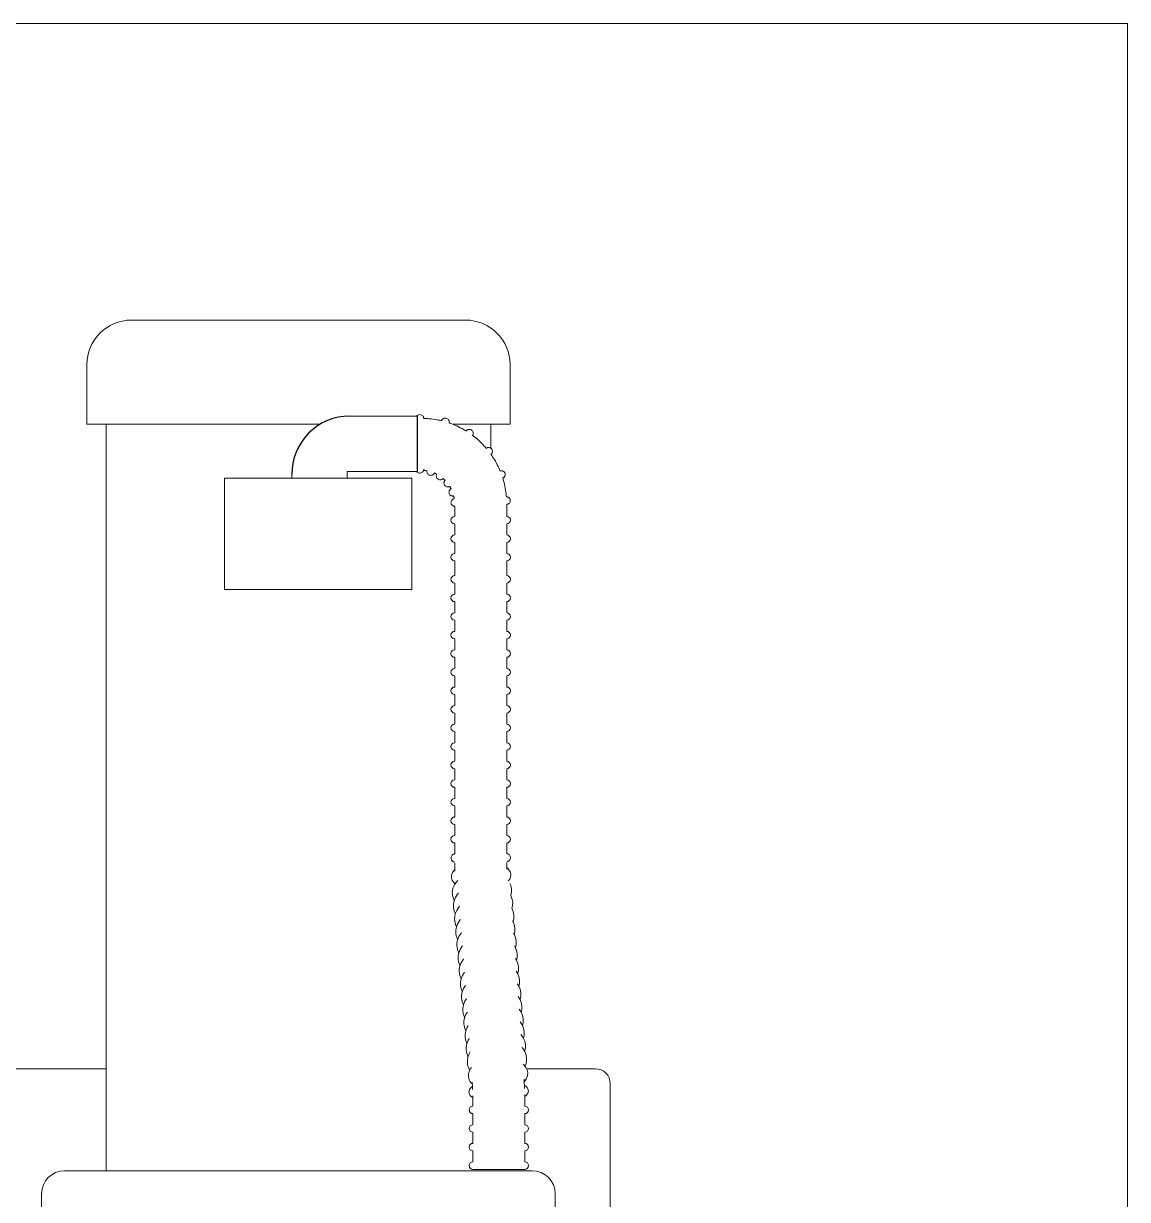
# Model space of a CAD drawing. Header units: inches. Extents: x 1.7 to 27.6, y 4.9 to 18.4.
# Drawn here: x 5.61 to 11.81, y 11.81 to 18.41 of the extents above; entities that cross this region are included whole.
import ezdxf

# ---------------------------------------------------------------- set-up
doc = ezdxf.new("R2010")
doc.units = ezdxf.units.IN
doc.header["$MEASUREMENT"] = 0

msp = doc.modelspace()

# ---------------------------------------------------------------- linework, layer by layer
at = {"color": 7, "linetype": 'Continuous', "lineweight": 15}
for p, q in [((11.808373, 18.408258), (1.975039, 18.408258)), ((11.808373, 7.741591), (11.808373, 18.408258)), ((6.217873, 16.744292), (8.092873, 16.744292)), ((7.278156, 16.160959), (5.967873, 16.160959)), ((8.342873, 16.160959), (8.024008, 16.160959)), ((8.024008, 16.160959), (8.024008, 16.158239)), ((8.235172, 16.160959), (8.235172, 16.056792)), ((6.740709, 15.232625), (6.740709, 15.857625)), ((6.740709, 15.857625), (6.793819, 15.857625)), ((6.793819, 15.857625), (6.794981, 15.857625)), ((6.794981, 15.857625), (7.791176, 15.857625)), ((7.791176, 15.232625), (7.791176, 15.857625)), ((8.032857, 15.601325), (8.032302, 15.601325)), ((8.032857, 15.497159), (8.032302, 15.497159)), ((8.032857, 15.392992), (8.032302, 15.392992)), ((8.032857, 15.268935), (8.032302, 15.268935)), ((6.740709, 15.232625), (6.793819, 15.232625)), ((6.793819, 15.232625), (6.794981, 15.232625)), ((6.794981, 15.232625), (7.791176, 15.232625)), ((8.032857, 15.164769), (8.032302, 15.164769)), ((8.032857, 15.060602), (8.032302, 15.060602)), ((8.032857, 14.956435), (8.032302, 14.956435)), ((8.032857, 14.852269), (8.032302, 14.852269)), ((8.032857, 14.748102), (8.032302, 14.748102)), ((8.032857, 14.643935), (8.032302, 14.643935)), ((8.032857, 14.539769), (8.032302, 14.539769)), ((8.032857, 14.435602), (8.032302, 14.435602)), ((8.032857, 14.331435), (8.032302, 14.331435)), ((8.032857, 14.227269), (8.032302, 14.227269)), ((8.032857, 14.123102), (8.032302, 14.123102)), ((8.032857, 14.018935), (8.032302, 14.018935)), ((8.032857, 13.914769), (8.032302, 13.914769)), ((8.032857, 13.810602), (8.032302, 13.810602)), ((5.968539, 12.544125), (5.488539, 12.544125)), ((5.988539, 12.544125), (5.968539, 12.544125)), ((5.988539, 12.544125), (6.048539, 12.544125)), ((6.075373, 12.544125), (6.048539, 12.544125)), ((8.821873, 12.544125), (8.435439, 12.544125)), ((8.905206, 10.824959), (8.905206, 12.460792)), ((8.46732, 11.971695), (5.84232, 11.971695)), ((8.133984, 11.979659), (8.42565, 11.979659)), ((5.713684, 11.843059), (5.713684, 11.17515)), ((8.595956, 9.802016), (8.595956, 11.843059))]:
    msp.add_line(p, q, dxfattribs=at)
msp.add_line((7.82139, 16.205959), (7.82139, 15.894035))
at = {"color": 7, "linetype": 'Continuous', "lineweight": 15, "flags": 128}
for points in [[(8.049202, 13.600318), (8.042348, 13.593372), (8.0303, 13.575716), (8.022449, 13.556991), (8.019247, 13.540829), (8.019247, 13.540829)], [(8.054345, 13.529974), (8.048713, 13.523827), (8.036804, 13.505112), (8.029004, 13.485323), (8.025639, 13.466905), (8.025639, 13.466905)], [(8.346636, 13.516559), (8.350981, 13.534223), (8.351292, 13.553111), (8.347443, 13.571311), (8.34213, 13.583068)], [(8.353465, 13.442899), (8.35737, 13.460036), (8.357666, 13.480126), (8.353807, 13.499609), (8.347068, 13.515538)], [(8.059759, 13.455946), (8.055202, 13.450972), (8.043293, 13.432257), (8.035493, 13.412468), (8.032128, 13.39405), (8.032128, 13.39405)], [(8.359954, 13.370044), (8.363858, 13.387181), (8.364155, 13.407271), (8.360296, 13.426754), (8.352496, 13.445189), (8.352177, 13.445661)], [(8.065172, 13.381917), (8.061691, 13.378117), (8.049782, 13.359402), (8.041982, 13.339613), (8.038616, 13.321195), (8.038616, 13.321195)], [(8.366442, 13.297189), (8.370347, 13.314326), (8.370644, 13.334416), (8.366784, 13.353899), (8.358985, 13.372333), (8.357364, 13.374732)], [(8.070585, 13.307888), (8.068179, 13.305262), (8.056271, 13.286547), (8.048471, 13.266758), (8.045105, 13.24834), (8.045105, 13.24834)], [(8.372931, 13.224334), (8.376836, 13.241471), (8.377132, 13.261562), (8.373273, 13.281044), (8.365474, 13.299479), (8.36255, 13.303805)], [(8.075998, 13.233859), (8.074668, 13.232407), (8.062759, 13.213692), (8.05496, 13.193903), (8.051594, 13.175485), (8.051594, 13.175485)], [(8.37942, 13.151479), (8.383325, 13.168616), (8.383621, 13.188706), (8.379762, 13.20819), (8.371963, 13.226624), (8.367737, 13.232877)], [(8.081411, 13.15983), (8.081157, 13.159552), (8.069248, 13.140837), (8.061448, 13.121048), (8.058083, 13.10263), (8.058083, 13.10263)], [(8.385909, 13.078625), (8.389813, 13.095761), (8.39011, 13.115851), (8.386251, 13.135335), (8.378452, 13.153769), (8.372923, 13.161949)], [(8.086851, 13.085447), (8.075737, 13.067982), (8.067937, 13.048193), (8.064571, 13.029775), (8.064571, 13.029775)], [(8.392398, 13.00577), (8.396302, 13.022906), (8.396599, 13.042996), (8.39274, 13.06248), (8.38494, 13.080914), (8.37811, 13.09102)], [(8.092298, 13.010955), (8.082226, 12.995127), (8.074426, 12.975338), (8.07106, 12.95692), (8.07106, 12.95692)], [(8.398886, 12.932915), (8.402791, 12.950051), (8.403088, 12.970141), (8.399228, 12.989625), (8.391429, 13.008059), (8.383296, 13.020093)], [(8.097745, 12.936463), (8.088714, 12.922272), (8.080915, 12.902483), (8.077549, 12.884065), (8.077549, 12.884065)], [(8.405375, 12.86006), (8.40928, 12.877196), (8.409576, 12.897286), (8.405717, 12.91677), (8.397918, 12.935204), (8.388483, 12.949165)], [(8.411864, 12.787205), (8.415768, 12.804341), (8.416065, 12.824431), (8.412206, 12.843915), (8.404407, 12.862349), (8.393669, 12.878237)], [(8.103192, 12.861971), (8.095203, 12.849417), (8.087404, 12.829628), (8.084038, 12.81121), (8.084038, 12.81121)], [(8.418353, 12.71435), (8.422257, 12.731486), (8.422554, 12.751577), (8.418695, 12.77106), (8.410896, 12.789494), (8.399381, 12.80653), (8.398875, 12.807048)], [(8.108639, 12.787479), (8.101692, 12.776562), (8.093892, 12.756774), (8.090526, 12.738355), (8.090526, 12.738355)], [(8.424842, 12.641495), (8.428746, 12.658631), (8.429043, 12.678722), (8.425183, 12.698205), (8.417384, 12.716639), (8.40587, 12.733675), (8.404108, 12.735474)], [(8.114086, 12.712987), (8.108181, 12.703707), (8.100381, 12.683919), (8.097015, 12.6655), (8.097015, 12.6655)], [(8.119533, 12.638495), (8.11467, 12.630852), (8.10687, 12.611064), (8.103504, 12.592645), (8.103504, 12.592645)], [(8.427105, 12.557808), (8.430642, 12.565618), (8.435235, 12.585776), (8.435531, 12.605867), (8.431672, 12.62535), (8.423873, 12.643784), (8.412359, 12.66082), (8.409342, 12.663901)], [(8.12598, 12.550324), (8.123325, 12.547401), (8.114817, 12.532922), (8.110052, 12.518027), (8.109498, 12.514699), (8.109498, 12.514699)], [(8.423174, 12.471353), (8.426386, 12.474761), (8.435286, 12.489174), (8.440447, 12.50407), (8.441841, 12.520656), (8.438962, 12.536419), (8.432288, 12.551017), (8.422059, 12.56442), (8.416241, 12.569555)]]:
    msp.add_lwpolyline(points, dxfattribs=at)
at = {"color": 7, "linetype": 'Continuous', "lineweight": 15}
for centre, radius, start, end in [((6.217873, 16.494292), 0.25, 90, 180), ((8.092873, 16.494292), 0.25, 0, 90), ((8.032302, 15.622159), 0.020833, 90, 270), ((8.323968, 15.622159), 0.020833, 270, 90), ((8.032302, 15.517992), 0.020833, 90, 270), ((8.323968, 15.517992), 0.020833, 270, 90), ((8.032302, 15.413825), 0.020833, 90, 270), ((8.323968, 15.413825), 0.020833, 270, 90), ((8.032302, 15.289769), 0.020833, 90, 270), ((8.323968, 15.289769), 0.020833, 270, 90), ((8.032302, 15.185602), 0.020833, 90, 270), ((8.323968, 15.185602), 0.020833, 270, 90), ((8.032302, 15.081435), 0.020833, 90, 270), ((8.323968, 15.081435), 0.020833, 270, 90), ((8.032302, 14.977269), 0.020833, 90, 270), ((8.323968, 14.977269), 0.020833, 270, 90), ((8.032302, 14.873102), 0.020833, 90, 270), ((8.323968, 14.873102), 0.020833, 270, 90), ((8.032302, 14.768935), 0.020833, 90, 270), ((8.323968, 14.768935), 0.020833, 270, 90), ((8.032302, 14.664769), 0.020833, 90, 270), ((8.323968, 14.664769), 0.020833, 270, 90), ((8.032302, 14.560602), 0.020833, 90, 270), ((8.323968, 14.560602), 0.020833, 270, 90), ((8.032302, 14.456435), 0.020833, 90, 270), ((8.323968, 14.456435), 0.020833, 270, 90), ((8.032302, 14.352269), 0.020833, 90, 270), ((8.323968, 14.352269), 0.020833, 270, 90), ((8.032302, 14.248102), 0.020833, 90, 270), ((8.323968, 14.248102), 0.020833, 270, 90), ((8.032302, 14.143935), 0.020833, 90, 270), ((8.323968, 14.143935), 0.020833, 270, 90), ((8.032302, 14.039769), 0.020833, 90, 270), ((8.323968, 14.039769), 0.020833, 270, 90), ((8.032302, 13.935602), 0.020833, 90, 270), ((8.323968, 13.935602), 0.020833, 270, 90), ((8.032302, 13.831435), 0.020833, 90, 270), ((8.323968, 13.831435), 0.020833, 270, 90), ((8.821873, 12.460792), 0.083333, 0, 90), ((8.133983, 12.312992), 0.020833, 90, 270), ((8.42565, 12.312992), 0.020833, 270, 90), ((8.133983, 12.208825), 0.020833, 90, 270), ((8.42565, 12.208825), 0.020833, 270, 90), ((8.133983, 12.104659), 0.020833, 90, 270), ((8.42565, 12.104659), 0.020833, 270, 90), ((8.133983, 12.000492), 0.020833, 90, 270), ((8.42565, 12.000492), 0.020833, 270, 90), ((5.84232, 11.843059), 0.128636, 90, 180), ((8.46732, 11.843059), 0.128636, 360, 90)]:
    msp.add_arc(centre, radius, start, end, dxfattribs=at)
msp.add_arc((7.443175, 15.880889), 0.325069, 90, 180.5753194)
for points in [[(5.967873, 16.494292), (5.967873, 16.160959)], [(8.342873, 16.160959), (8.342873, 16.494292)], [(7.82139, 16.205959), (7.443175, 16.205959)], [(6.075373, 16.160959), (6.075373, 13.009292)], [(8.235373, 16.024685), (8.235373, 16.056792)], [(7.118122, 15.857625), (7.118122, 15.878215)], [(7.428106, 15.857625), (7.428106, 15.894035)], [(7.428106, 15.894035), (7.82139, 15.894035)], [(7.917251, 15.886961), (7.932693, 15.879386)], [(7.966648, 15.856559), (7.979006, 15.844606)], [(8.004318, 15.81247), (8.012559, 15.79702)], [(8.021533, 15.757285), (8.024905, 15.757583)], [(8.0268, 15.758611), (8.029929, 15.741274)], [(8.323969, 15.642992), (8.323969, 15.710866)], [(8.032302, 15.700061), (8.032302, 15.642992)], [(8.032302, 15.601325), (8.032302, 15.538825)], [(8.323969, 15.538825), (8.323969, 15.601325)], [(8.032302, 15.497159), (8.032302, 15.434659)], [(8.323969, 15.434659), (8.323969, 15.497159)], [(8.032302, 15.392992), (8.032302, 15.310602)], [(8.323969, 15.310602), (8.323969, 15.392992)], [(8.032302, 15.268935), (8.032302, 15.206435)], [(8.323969, 15.206435), (8.323969, 15.268935)], [(8.032302, 15.164769), (8.032302, 15.102269)], [(8.323969, 15.102269), (8.323969, 15.164769)], [(8.032302, 15.060602), (8.032302, 14.998102)], [(8.323969, 14.998102), (8.323969, 15.060602)], [(8.032302, 14.956435), (8.032302, 14.893935)], [(8.323969, 14.893935), (8.323969, 14.956435)], [(8.032302, 14.852269), (8.032302, 14.789769)], [(8.323969, 14.789769), (8.323969, 14.852269)], [(8.032302, 14.748102), (8.032302, 14.685602)], [(8.323969, 14.685602), (8.323969, 14.748102)], [(8.032302, 14.643935), (8.032302, 14.581435)], [(8.323969, 14.581435), (8.323969, 14.643935)], [(8.032302, 14.539769), (8.032302, 14.477269)], [(8.323969, 14.477269), (8.323969, 14.539769)], [(8.032302, 14.435602), (8.032302, 14.373102)], [(8.323969, 14.373102), (8.323969, 14.435602)], [(8.032302, 14.331435), (8.032302, 14.268935)], [(8.323969, 14.268935), (8.323969, 14.331435)], [(8.032302, 14.227269), (8.032302, 14.164769)], [(8.323969, 14.164769), (8.323969, 14.227269)], [(8.032302, 14.123102), (8.032302, 14.060602)], [(8.323969, 14.060602), (8.323969, 14.123102)], [(8.032302, 14.018935), (8.032302, 13.956435)], [(8.323969, 13.956435), (8.323969, 14.018935)], [(8.032302, 13.914769), (8.032302, 13.852269)], [(8.323969, 13.852269), (8.323969, 13.914769)], [(8.032302, 13.810602), (8.032302, 13.757349)], [(8.323969, 13.757349), (8.323969, 13.810602)], [(8.032302, 13.757349), (8.032323, 13.746993)], [(8.32398, 13.751977), (8.323969, 13.757349)], [(6.075373, 13.009292), (6.075373, 11.971695)], [(8.133984, 12.335301), (8.133984, 12.333825)], [(8.133984, 12.292159), (8.133984, 12.229659)], [(8.42565, 12.333825), (8.42565, 12.335301)], [(8.42565, 12.229659), (8.42565, 12.292159)], [(8.133984, 12.187992), (8.133984, 12.125492)], [(8.42565, 12.125492), (8.42565, 12.187992)], [(8.133984, 12.083825), (8.133984, 12.021325)], [(8.42565, 12.021325), (8.42565, 12.083825)]]:
    msp.add_open_spline(points, degree=1, dxfattribs=at)
for points, knots in [([(7.860018, 16.192728), (7.859487, 16.194629), (7.858258, 16.198094), (7.855595, 16.203515), (7.850476, 16.209294), (7.842935, 16.213477), (7.833597, 16.21431), (7.825482, 16.211435), (7.820959, 16.207926), (7.819719, 16.206224), (7.819526, 16.205959)], [0.190073693, 0.190073693, 0.190073693, 0.190073693, 0.332445814, 0.471490387, 0.572595555, 0.677000878, 0.784744587, 0.890653925, 0.982980747, 1, 1, 1, 1]), ([(7.960321, 16.179097), (7.95121, 16.181172), (7.927651, 16.186535), (7.89292, 16.191324), (7.867312, 16.192417), (7.856509, 16.192878)], [0, 0, 0, 0, 0.26717284, 0.6908397, 1, 1, 1, 1]), ([(8.002387, 16.166559), (8.002419, 16.168761), (8.002161, 16.172357), (8.001124, 16.178466), (7.99817, 16.185095), (7.992335, 16.19132), (7.983781, 16.194977), (7.974982, 16.194757), (7.968093, 16.19192), (7.963399, 16.188274), (7.959871, 16.184324), (7.958026, 16.181458), (7.956972, 16.179821)], [0.107713736, 0.107713736, 0.107713736, 0.107713736, 0.2371281, 0.333454482, 0.411091095, 0.49115054, 0.57410973, 0.656429505, 0.727256086, 0.799755678, 0.885617073, 1, 1, 1, 1]), ([(8.097581, 16.121265), (8.089552, 16.126047), (8.068784, 16.138417), (8.035925, 16.154328), (8.010489, 16.163605), (7.998982, 16.167802)], [0, 0, 0, 0, 0.256582, 0.66369788, 1, 1, 1, 1]), ([(8.133205, 16.096786), (8.133413, 16.097325), (8.134375, 16.099922), (8.135462, 16.103789), (8.136065, 16.110809), (8.134208, 16.118717), (8.129232, 16.125851), (8.121752, 16.130416), (8.113947, 16.131641), (8.107457, 16.130552), (8.102533, 16.128409), (8.09859, 16.125858), (8.096302, 16.123861), (8.095027, 16.122748)], [0.144945891, 0.144945891, 0.144945891, 0.144945891, 0.17810475, 0.305614161, 0.394208377, 0.466845212, 0.542513624, 0.618824674, 0.688193928, 0.750513442, 0.816318779, 0.897629974, 1, 1, 1, 1]), ([(8.21036, 16.023968), (8.204191, 16.030989), (8.188227, 16.04916), (8.161854, 16.074421), (8.140506, 16.091086), (8.130856, 16.09862)], [0, 0, 0, 0, 0.25652899, 0.66391066, 1, 1, 1, 1]), ([(8.236351, 15.990278), (8.237227, 15.991295), (8.23865, 15.993159), (8.240939, 15.996488), (8.243192, 16.001269), (8.244377, 16.008144), (8.243051, 16.01584), (8.238686, 16.022904), (8.232356, 16.027489), (8.225913, 16.029377), (8.220539, 16.029465), (8.216131, 16.028635), (8.212427, 16.02737), (8.210141, 16.026265), (8.208855, 16.025643)], [0.084004579, 0.084004579, 0.084004579, 0.084004579, 0.180949884, 0.267345178, 0.343876682, 0.411431711, 0.484530834, 0.560449171, 0.635071016, 0.696658493, 0.75377124, 0.81350216, 0.895115728, 1, 1, 1, 1]), ([(8.287783, 15.896728), (8.284067, 15.905305), (8.274446, 15.927511), (8.257104, 15.959652), (8.24191, 15.982075), (8.235048, 15.992201)], [0, 0, 0, 0, 0.2565401, 0.66423607, 1, 1, 1, 1]), ([(7.860018, 15.907267), (7.859487, 15.905365), (7.858258, 15.901901), (7.855595, 15.896479), (7.850476, 15.8907), (7.842935, 15.886517), (7.833597, 15.885685), (7.825482, 15.888559), (7.820959, 15.892068), (7.819719, 15.89377), (7.819526, 15.894035)], [0.190073693, 0.190073693, 0.190073693, 0.190073693, 0.332445814, 0.471490387, 0.572595555, 0.677000878, 0.784744587, 0.890653925, 0.982980747, 1, 1, 1, 1]), ([(7.857041, 15.900926), (7.858357, 15.90087), (7.865414, 15.900574), (7.872367, 15.89922), (7.878023, 15.898119)], [0, 0, 0, 0, 0.18644473, 1, 1, 1, 1]), ([(7.875585, 15.898492), (7.875674, 15.896495), (7.875834, 15.892905), (7.877662, 15.886282), (7.882112, 15.8794), (7.889423, 15.87405), (7.89535, 15.87336), (7.898281, 15.873018)], [0, 0, 0, 0, 0.25976711, 0.4669287, 0.64104095, 0.82248272, 1, 1, 1, 1]), ([(7.898281, 15.873018), (7.901296, 15.873408), (7.906782, 15.874116), (7.912539, 15.87788), (7.916466, 15.881669), (7.918417, 15.884213), (7.919447, 15.885787), (7.919495, 15.885861)], [0, 0, 0, 0, 0.192751859, 0.350739028, 0.528219848, 0.759855933, 0.771247425, 0.771247425, 0.771247425, 0.771247425]), ([(7.930812, 15.8801), (7.930344, 15.87862), (7.929395, 15.875615), (7.928713, 15.86956), (7.9303, 15.861529), (7.934909, 15.854305), (7.942477, 15.849085), (7.948084, 15.848486), (7.950889, 15.848186)], [0, 0, 0, 0, 0.19135753, 0.38847925, 0.53518411, 0.68879047, 0.8443193, 1, 1, 1, 1]), ([(7.950889, 15.848186), (7.953598, 15.848513), (7.958561, 15.849113), (7.963446, 15.851772), (7.966138, 15.853595), (7.967693, 15.854866), (7.968069, 15.855185)], [0, 0, 0, 0, 0.234239912, 0.429162925, 0.684922323, 0.768637409, 0.768637409, 0.768637409, 0.768637409]), ([(7.978155, 15.845658), (7.977674, 15.845105), (7.976418, 15.84366), (7.974612, 15.840796), (7.972403, 15.835852), (7.971403, 15.828925), (7.972983, 15.821215), (7.97757, 15.814323), (7.983935, 15.809998), (7.989562, 15.808459), (7.992356, 15.808357), (7.993344, 15.808322)], [0, 0, 0, 0, 0.08879463, 0.23204755, 0.35421807, 0.46816508, 0.59146373, 0.71892104, 0.84170963, 0.94405394, 1, 1, 1, 1]), ([(8.300543, 15.856876), (8.301332, 15.857254), (8.303518, 15.858299), (8.305658, 15.859564), (8.309263, 15.86235), (8.312638, 15.866233), (8.3154, 15.87186), (8.316325, 15.879105), (8.31452, 15.886662), (8.310335, 15.892698), (8.305214, 15.896477), (8.300428, 15.898333), (8.296466, 15.89896), (8.293353, 15.898989), (8.290426, 15.898684), (8.288734, 15.898423), (8.287368, 15.89808), (8.287198, 15.898038)], [0, 0, 0, 0, 0.07392635, 0.20476307, 0.26974245, 0.32308613, 0.38757119, 0.45982148, 0.53590446, 0.61120042, 0.67165897, 0.72410373, 0.77075364, 0.81629923, 0.8778636, 0.98481774, 1, 1, 1, 1]), ([(8.322459, 15.751877), (8.32155, 15.761179), (8.319196, 15.785272), (8.312541, 15.82118), (8.304957, 15.84718), (8.301534, 15.858913)], [0, 0, 0, 0, 0.25658808, 0.66451232, 1, 1, 1, 1]), ([(7.993344, 15.808322), (7.995689, 15.808567), (8.000004, 15.809017), (8.00299, 15.81028), (8.004499, 15.8109), (8.005033, 15.811129)], [0, 0, 0, 0, 0.299908601, 0.551765843, 0.691273875, 0.691273875, 0.691273875, 0.691273875]), ([(8.011239, 15.79712), (8.01044, 15.796623), (8.009032, 15.795749), (8.005831, 15.793021), (8.002471, 15.788607), (8.0001, 15.782446), (7.999902, 15.774952), (8.002466, 15.767726), (8.007008, 15.762333), (8.012095, 15.759133), (8.016699, 15.757666), (8.019769, 15.757311), (8.021102, 15.757292), (8.021533, 15.757285)], [0, 0, 0, 0, 0.122166528, 0.215054574, 0.299307469, 0.400807146, 0.512451271, 0.627576649, 0.734035584, 0.821553806, 0.898338715, 0.967130492, 1, 1, 1, 1]), ([(8.027768, 15.741234), (8.027639, 15.741209), (8.02674, 15.741032), (8.024112, 15.740209), (8.019921, 15.738039), (8.015305, 15.733797), (8.011901, 15.727307), (8.010888, 15.719764), (8.01259, 15.712685), (8.01603, 15.707308), (8.019884, 15.703832), (8.023635, 15.701738), (8.026843, 15.70066), (8.029166, 15.700235), (8.030446, 15.700102), (8.03125, 15.70005), (8.032086, 15.700022), (8.03246, 15.700022), (8.032725, 15.700022)], [0, 0, 0, 0, 0.00768366, 0.05342487, 0.11421032, 0.21530245, 0.31731618, 0.42538354, 0.53692739, 0.62440831, 0.6974601, 0.75907644, 0.80915079, 0.84461703, 0.86638102, 0.88758866, 0.92034946, 1, 1, 1, 1]), ([(8.326786, 15.711171), (8.327089, 15.71122), (8.327823, 15.711339), (8.330514, 15.71199), (8.334825, 15.71386), (8.339855, 15.718047), (8.343621, 15.724426), (8.344953, 15.732132), (8.343467, 15.73938), (8.340093, 15.744961), (8.336251, 15.748576), (8.332473, 15.750772), (8.329204, 15.751924), (8.326791, 15.75239), (8.325439, 15.752536), (8.324618, 15.752592), (8.323832, 15.75262), (8.323207, 15.752626), (8.32267, 15.752619), (8.322379, 15.752614)], [0, 0, 0, 0, 0.02048555, 0.049653768, 0.116825844, 0.205629971, 0.30501823, 0.404025282, 0.509141383, 0.590915426, 0.658888843, 0.716306238, 0.763209475, 0.797080893, 0.817640921, 0.836726576, 0.865285463, 0.926801671, 1, 1, 1, 1]), ([(8.01797, 13.741762), (8.016406, 13.739851), (8.013182, 13.735913), (8.010884, 13.726684), (8.012701, 13.717593), (8.017225, 13.7109), (8.022153, 13.706887), (8.026713, 13.70447), (8.029632, 13.703512), (8.031141, 13.703017)], [0, 0, 0, 0, 0.13681488, 0.2819485, 0.43846507, 0.56788324, 0.69573646, 0.84261122, 1, 1, 1, 1]), ([(8.032317, 13.749835), (8.030763, 13.749347), (8.027567, 13.748211), (8.022953, 13.746149), (8.019444, 13.74306), (8.01797, 13.741762)], [0.710623293, 0.710623293, 0.710623293, 0.710623293, 0.811291413, 0.920702561, 1, 1, 1, 1]), ([(8.324358, 13.704858), (8.326187, 13.705469), (8.329968, 13.706731), (8.33569, 13.709828), (8.341624, 13.715937), (8.34514, 13.724107), (8.344991, 13.733383), (8.341451, 13.741101), (8.336576, 13.746171), (8.331657, 13.749272), (8.327664, 13.750937), (8.325003, 13.751799), (8.323979, 13.752102)], [0, 0, 0, 0, 0.084369927, 0.174376334, 0.234886083, 0.297688814, 0.362016681, 0.422630231, 0.477763696, 0.537108694, 0.611619533, 0.657425471, 0.657425471, 0.657425471, 0.657425471]), ([(8.033334, 13.66113), (8.030016, 13.658109), (8.023836, 13.651455), (8.017551, 13.641205), (8.015562, 13.633817), (8.014771, 13.630877)], [0.896133794, 0.896133794, 0.896133794, 0.896133794, 0.933516382, 0.973547428, 1, 1, 1, 1]), ([(8.032654, 13.69787), (8.032714, 13.693255), (8.03291, 13.678235), (8.033272, 13.663577), (8.033523, 13.653423)], [0, 0, 0, 0, 0.30725788, 1, 1, 1, 1]), ([(8.325032, 13.663584), (8.324825, 13.671965), (8.324527, 13.684026), (8.324365, 13.696438), (8.324316, 13.700225)], [0, 0, 0, 0, 0.69494791, 1, 1, 1, 1]), ([(8.332758, 13.598046), (8.334752, 13.600186), (8.339889, 13.605699), (8.344945, 13.616225), (8.34771, 13.629371), (8.346202, 13.642743), (8.340753, 13.655124), (8.333246, 13.664574), (8.327389, 13.669781), (8.324832, 13.671791)], [0, 0, 0, 0, 0.024885901, 0.064094457, 0.101103754, 0.140513681, 0.178686608, 0.218007465, 0.245108523, 0.245108523, 0.245108523, 0.245108523]), ([(8.014771, 13.630877), (8.014327, 13.627666), (8.013271, 13.620022), (8.015593, 13.607874), (8.021808, 13.595963), (8.028463, 13.587675), (8.033758, 13.583809), (8.035136, 13.582803)], [0, 0, 0, 0, 0.176588165, 0.420255626, 0.66032009, 0.911607725, 1, 1, 1, 1]), ([(8.019247, 13.540829), (8.019014, 13.537079), (8.018397, 13.527124), (8.021122, 13.511168), (8.025493, 13.497739), (8.029909, 13.49112), (8.030777, 13.48982)], [0, 0, 0, 0, 0.21253641, 0.56414497, 0.91435682, 1, 1, 1, 1]), ([(8.025639, 13.466905), (8.02544, 13.462976), (8.024907, 13.452417), (8.027774, 13.435475), (8.031854, 13.421798), (8.035884, 13.415315), (8.036332, 13.414595)], [0, 0, 0, 0, 0.21831207, 0.5867396, 0.95410585, 1, 1, 1, 1]), ([(8.032128, 13.39405), (8.031929, 13.390121), (8.031395, 13.379562), (8.034263, 13.362619), (8.038343, 13.348944), (8.042373, 13.34246), (8.04282, 13.34174)], [0, 0, 0, 0, 0.2183125, 0.58674475, 0.95411156, 1, 1, 1, 1]), ([(8.038616, 13.321195), (8.038418, 13.317266), (8.037884, 13.306707), (8.040752, 13.289765), (8.044832, 13.276088), (8.048862, 13.269605), (8.049309, 13.268885)], [0, 0, 0, 0, 0.21831519, 0.58674274, 0.95410836, 1, 1, 1, 1]), ([(8.045105, 13.24834), (8.044906, 13.244411), (8.044373, 13.233852), (8.04724, 13.21691), (8.051321, 13.203233), (8.05535, 13.19675), (8.055798, 13.19603)], [0, 0, 0, 0, 0.21831246, 0.5867413, 0.9541082, 1, 1, 1, 1]), ([(8.051594, 13.175485), (8.051395, 13.171556), (8.050862, 13.160997), (8.053729, 13.144055), (8.05781, 13.130378), (8.061839, 13.123895), (8.062287, 13.123175)], [0, 0, 0, 0, 0.21831225, 0.5867401, 0.95410825, 1, 1, 1, 1]), ([(8.058083, 13.10263), (8.057884, 13.098701), (8.05735, 13.088142), (8.060218, 13.0712), (8.064297, 13.057523), (8.068328, 13.05104), (8.068775, 13.05032)], [0, 0, 0, 0, 0.21831203, 0.58674301, 0.9541092, 1, 1, 1, 1]), ([(8.064571, 13.029775), (8.064373, 13.025846), (8.063839, 13.015287), (8.066707, 12.998345), (8.070787, 12.984668), (8.074817, 12.978185), (8.075264, 12.977465)], [0, 0, 0, 0, 0.21831528, 0.58674279, 0.95410837, 1, 1, 1, 1]), ([(8.07106, 12.95692), (8.070861, 12.952991), (8.070328, 12.942432), (8.073195, 12.92549), (8.077276, 12.911813), (8.081305, 12.90533), (8.081753, 12.90461)], [0, 0, 0, 0, 0.21831246, 0.5867413, 0.9541082, 1, 1, 1, 1]), ([(8.077549, 12.884065), (8.07735, 12.880136), (8.076817, 12.869577), (8.079684, 12.852635), (8.083765, 12.838959), (8.087794, 12.832475), (8.088242, 12.831755)], [0, 0, 0, 0, 0.21831246, 0.5867413, 0.9541082, 1, 1, 1, 1]), ([(8.084038, 12.81121), (8.083839, 12.807281), (8.083305, 12.796722), (8.086173, 12.77978), (8.090254, 12.766104), (8.094283, 12.75962), (8.09473, 12.7589)], [0, 0, 0, 0, 0.21831222, 0.58674352, 0.95411159, 1, 1, 1, 1]), ([(8.090526, 12.738355), (8.090328, 12.734426), (8.089794, 12.723868), (8.092662, 12.706925), (8.096741, 12.693248), (8.100772, 12.686765), (8.101219, 12.686045)], [0, 0, 0, 0, 0.21831473, 0.58674086, 0.95411003, 1, 1, 1, 1]), ([(8.097015, 12.6655), (8.096817, 12.661571), (8.096283, 12.651012), (8.09915, 12.63407), (8.103231, 12.620393), (8.10726, 12.61391), (8.107708, 12.61319)], [0, 0, 0, 0, 0.21831253, 0.58674084, 0.9541122, 1, 1, 1, 1]), ([(8.103504, 12.592645), (8.103308, 12.588718), (8.102782, 12.578162), (8.105561, 12.561184), (8.11039, 12.546082), (8.115392, 12.538263), (8.116728, 12.536174)], [0, 0, 0, 0, 0.20064465, 0.53925691, 0.87689716, 1, 1, 1, 1]), ([(8.109498, 12.514699), (8.10919, 12.511279), (8.108405, 12.50254), (8.110755, 12.488499), (8.11735, 12.473674), (8.124571, 12.462976), (8.130421, 12.457841), (8.131861, 12.456577)], [0, 0, 0, 0, 0.161604153, 0.412993261, 0.662547669, 0.91693937, 1, 1, 1, 1]), ([(8.423926, 12.433764), (8.423902, 12.434602), (8.423529, 12.4478), (8.422875, 12.464908), (8.42214, 12.480559), (8.421947, 12.484681)], [0, 0, 0, 0, 0.04755246, 0.74914474, 1, 1, 1, 1]), ([(8.131776, 12.443873), (8.12989, 12.442657), (8.12532, 12.439369), (8.118899, 12.433092), (8.113548, 12.423833), (8.111612, 12.412689), (8.113937, 12.401899), (8.119501, 12.393075), (8.126043, 12.386732), (8.131305, 12.383726), (8.133678, 12.382371)], [0.79193123, 0.79193123, 0.79193123, 0.79193123, 0.810994842, 0.84035276, 0.868840442, 0.894871076, 0.922318704, 0.948528426, 0.976789974, 1, 1, 1, 1]), ([(8.130678, 12.46936), (8.130831, 12.466096), (8.131461, 12.452643), (8.132009, 12.438354), (8.132331, 12.427109), (8.132335, 12.426954)], [0, 0, 0, 0, 0.24010793, 0.98954995, 1, 1, 1, 1]), ([(8.425266, 12.388823), (8.427417, 12.390049), (8.432773, 12.393103), (8.439059, 12.399768), (8.444393, 12.409033), (8.446274, 12.42), (8.443947, 12.43077), (8.438415, 12.439628), (8.431465, 12.446109), (8.426124, 12.449539), (8.423375, 12.451059)], [0, 0, 0, 0, 0.020646565, 0.051415932, 0.078547733, 0.104524292, 0.131968739, 0.158178155, 0.18643945, 0.212935129, 0.212935129, 0.212935129, 0.212935129]), ([(8.133519, 12.39279), (8.133579, 12.38904), (8.133827, 12.373605), (8.133965, 12.354317), (8.13398, 12.338863), (8.133984, 12.335301)], [0, 0, 0, 0, 0.19809928, 0.81522725, 1, 1, 1, 1]), ([(8.42565, 12.335301), (8.425639, 12.342058), (8.425608, 12.361673), (8.425398, 12.383), (8.425158, 12.397375), (8.425129, 12.399104)], [0, 0, 0, 0, 0.31612972, 0.91774556, 1, 1, 1, 1])]:
    msp.add_open_spline(points, degree=3, knots=knots, dxfattribs=at)

doc.saveas('drawing.dxf')
